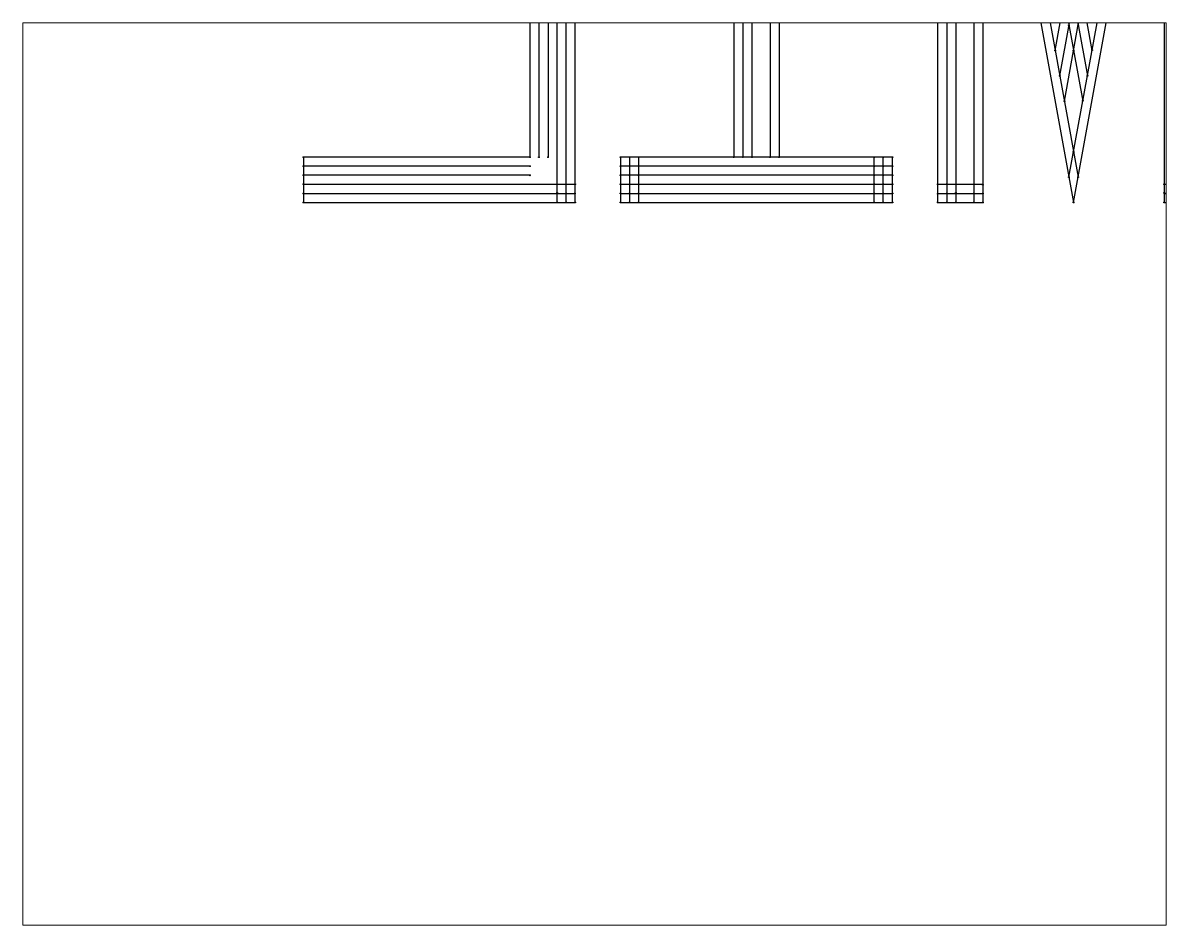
# Paper-space layout 'Layout1' of a CAD drawing. Header units: inches. Extents: x -0.01 to 9.79, y 0.03 to 7.76.
# The model-space entities are those that its viewports show. They can reach past a viewport. Long polylines and large blocks are cut down to what shows.
import ezdxf

# ---------------------------------------------------------------- set-up
doc = ezdxf.new("R2010")
doc.units = ezdxf.units.IN
doc.header["$MEASUREMENT"] = 0
doc.layers.add('knots', color=255, linetype='Continuous', lineweight=30)
doc.layers.add('lettering', color=250, linetype='Continuous')

msp = doc.modelspace()

# ---------------------------------------------------------------- linework, layer by layer
at = {"layer": 'knots', "lineweight": 25}
for centre, radius in [((117.74, 74.85), 0.05), ((117.74, 74.85), 0.025), ((118.76, 74.8), 0.05), ((118.76, 74.8), 0.025), ((116.21, 72.06), 0.05), ((116.21, 72.06), 0.025), ((118.25, 72.06), 0.05), ((118.25, 72.06), 0.025), ((120.29, 72.11), 0.05), ((120.29, 72.11), 0.025), ((116.72, 69.26), 0.05), ((116.72, 69.26), 0.025), ((119.77, 69.26), 0.05), ((119.77, 69.26), 0.025), ((117.23, 66.47), 0.05), ((117.23, 66.47), 0.025), ((119.26, 66.52), 0.05), ((119.26, 66.52), 0.025), ((118.25, 60.88), 0.05), ((118.25, 60.88), 0.025), ((33.25, 60.29), 0.05), ((33.25, 59.29), 0.05), ((33.25, 60.29), 0.025), ((33.25, 59.29), 0.025), ((58.25, 60.29), 0.05), ((58.25, 59.29), 0.05), ((58.25, 60.29), 0.025), ((58.25, 59.29), 0.025), ((59.25, 60.29), 0.05), ((59.25, 60.29), 0.025), ((60.25, 60.29), 0.05), ((60.25, 60.29), 0.025), ((68.25, 60.29), 0.05), ((68.25, 59.29), 0.05), ((68.25, 60.29), 0.025), ((68.25, 59.29), 0.025), ((69.25, 60.29), 0.05), ((69.25, 59.29), 0.05), ((69.25, 60.29), 0.025), ((69.25, 59.29), 0.025), ((70.25, 60.29), 0.05), ((70.25, 59.29), 0.05), ((70.25, 60.29), 0.025), ((70.25, 59.29), 0.025), ((80.75, 60.29), 0.05), ((80.75, 60.29), 0.025), ((81.75, 60.29), 0.05), ((81.75, 60.29), 0.025), ((82.75, 60.29), 0.05), ((82.75, 60.29), 0.025), ((84.75, 60.29), 0.05), ((84.75, 60.29), 0.025), ((85.75, 60.29), 0.05), ((85.75, 60.29), 0.025), ((96.25, 60.29), 0.05), ((96.25, 59.29), 0.05), ((96.25, 60.29), 0.025), ((96.25, 59.29), 0.025), ((97.25, 60.29), 0.05), ((97.25, 59.29), 0.05), ((97.25, 60.29), 0.025), ((97.25, 59.29), 0.025), ((98.25, 60.29), 0.05), ((98.25, 59.29), 0.05), ((98.25, 60.29), 0.025), ((98.25, 59.29), 0.025), ((33.25, 58.29), 0.05), ((33.25, 58.29), 0.025), ((58.25, 58.29), 0.05), ((58.25, 58.29), 0.025), ((68.25, 58.29), 0.05), ((68.25, 58.29), 0.025), ((69.25, 58.29), 0.05), ((69.25, 58.29), 0.025), ((70.25, 58.29), 0.05), ((70.25, 58.29), 0.025), ((96.25, 58.29), 0.05), ((96.25, 58.29), 0.025), ((97.25, 58.29), 0.05), ((97.25, 58.29), 0.025), ((98.25, 58.29), 0.05), ((98.25, 58.29), 0.025), ((117.74, 58.08), 0.05), ((117.74, 58.08), 0.025), ((118.76, 58.08), 0.05), ((118.76, 58.08), 0.025), ((33.25, 57.29), 0.05), ((33.25, 57.29), 0.025), ((61.25, 57.29), 0.05), ((61.25, 57.29), 0.025), ((62.25, 57.29), 0.05), ((62.25, 57.29), 0.025), ((63.25, 57.29), 0.05), ((63.25, 57.29), 0.025), ((68.25, 57.29), 0.05), ((68.25, 57.29), 0.025), ((69.25, 57.29), 0.05), ((69.25, 57.29), 0.025), ((70.25, 57.29), 0.05), ((70.25, 57.29), 0.025), ((96.25, 57.29), 0.05), ((96.25, 57.29), 0.025), ((97.25, 57.29), 0.05), ((97.25, 57.29), 0.025), ((98.25, 57.29), 0.05), ((98.25, 57.29), 0.025), ((103.25, 57.29), 0.05), ((103.25, 57.29), 0.025), ((104.25, 57.29), 0.05), ((104.25, 57.29), 0.025), ((105.25, 57.29), 0.05), ((105.25, 57.29), 0.025), ((107.25, 57.29), 0.05), ((107.25, 57.29), 0.025), ((108.25, 57.24), 0.05), ((108.25, 57.24), 0.025), ((128.25, 57.29), 0.05), ((128.25, 57.29), 0.025), ((33.25, 56.29), 0.05), ((33.25, 56.29), 0.025), ((61.25, 56.34), 0.05), ((61.25, 56.34), 0.025), ((62.25, 56.29), 0.05), ((62.25, 56.29), 0.025), ((63.2, 56.29), 0.05), ((63.2, 56.29), 0.025), ((68.25, 56.29), 0.05), ((68.25, 56.29), 0.025), ((69.25, 56.29), 0.05), ((69.25, 56.29), 0.025), ((70.25, 56.29), 0.05), ((70.25, 56.29), 0.025), ((96.25, 56.29), 0.05), ((96.25, 56.29), 0.025), ((97.25, 56.29), 0.05), ((97.25, 56.29), 0.025), ((98.25, 56.29), 0.05), ((98.25, 56.29), 0.025), ((103.25, 56.24), 0.05), ((103.25, 56.24), 0.025), ((104.25, 56.29), 0.05), ((104.25, 56.29), 0.025), ((105.25, 56.34), 0.05), ((105.25, 56.34), 0.025), ((107.25, 56.29), 0.05), ((107.25, 56.29), 0.025), ((108.25, 56.29), 0.05), ((108.25, 56.29), 0.025), ((128.25, 56.34), 0.05), ((128.25, 56.34), 0.025), ((33.25, 55.29), 0.05), ((33.25, 55.29), 0.025), ((61.25, 55.29), 0.05), ((61.25, 55.29), 0.025), ((62.25, 55.29), 0.05), ((62.25, 55.29), 0.025), ((63.25, 55.29), 0.05), ((63.25, 55.29), 0.025), ((68.25, 55.29), 0.05), ((68.25, 55.29), 0.025), ((69.25, 55.29), 0.05), ((69.25, 55.29), 0.025), ((70.25, 55.29), 0.05), ((70.25, 55.29), 0.025), ((96.25, 55.29), 0.05), ((96.25, 55.29), 0.025), ((97.25, 55.29), 0.05), ((97.25, 55.29), 0.025), ((98.25, 55.29), 0.05), ((98.25, 55.29), 0.025), ((103.25, 55.29), 0.05), ((103.25, 55.29), 0.025), ((104.25, 55.29), 0.05), ((104.25, 55.29), 0.025), ((105.25, 55.29), 0.05), ((105.25, 55.29), 0.025), ((107.25, 55.29), 0.05), ((107.25, 55.29), 0.025), ((108.25, 55.29), 0.05), ((108.25, 55.29), 0.025), ((118.25, 55.29), 0.05), ((118.25, 55.29), 0.025), ((128.25, 55.29), 0.05), ((128.25, 55.29), 0.025)]:
    msp.add_circle(centre, radius, dxfattribs=at)
at = {"layer": 'lettering', "lineweight": 25}
for p, q in [((103.25, 115.29), (103.25, 55.29)), ((104.25, 115.29), (104.25, 55.29)), ((105.25, 115.29), (105.25, 55.29)), ((112.42, 115.29), (120.28, 72.06)), ((116.21, 72.06), (124.07, 115.29)), ((111.59, 114.29), (119.77, 69.26)), ((116.72, 69.26), (124.91, 114.29)), ((110.75, 113.29), (119.26, 66.47)), ((117.23, 66.47), (125.74, 113.29)), ((80.75, 110.29), (80.75, 60.29)), ((81.75, 110.29), (81.75, 60.29)), ((82.75, 110.29), (82.75, 60.29)), ((84.75, 110.29), (84.75, 60.29)), ((85.75, 110.29), (85.75, 60.29)), ((107.25, 110.29), (107.25, 55.29)), ((108.25, 110.29), (108.25, 55.29)), ((108.25, 110.29), (118.25, 55.29)), ((109.23, 110.47), (118.76, 58.08)), ((117.74, 58.08), (127.26, 110.47)), ((118.25, 55.29), (128.25, 110.29)), ((128.25, 110.29), (128.25, 55.29)), ((61.25, 55.29), (61.25, 85.29)), ((62.25, 55.29), (62.25, 85.29)), ((63.25, 55.29), (63.25, 85.29)), ((58.25, 80.29), (58.25, 60.29)), ((59.25, 80.29), (59.25, 60.29)), ((60.25, 80.29), (60.25, 60.29)), ((33.25, 60.29), (33.25, 55.29)), ((58.25, 60.29), (33.25, 60.29)), ((98.25, 60.29), (68.25, 60.29)), ((68.25, 60.29), (68.25, 55.29)), ((69.25, 60.29), (69.25, 55.29)), ((70.25, 60.29), (70.25, 55.29)), ((96.25, 55.29), (96.25, 60.29)), ((97.25, 55.29), (97.25, 60.29)), ((98.25, 55.29), (98.25, 60.29)), ((58.25, 59.29), (33.25, 59.29)), ((58.25, 58.29), (33.25, 58.29)), ((98.25, 59.29), (68.25, 59.29)), ((98.25, 58.29), (68.25, 58.29)), ((33.25, 57.29), (63.25, 57.29)), ((68.25, 57.29), (98.25, 57.29)), ((103.25, 57.29), (108.25, 57.29)), ((128.25, 57.29), (133.25, 57.29)), ((33.25, 56.29), (63.25, 56.29)), ((68.25, 56.29), (98.25, 56.29)), ((103.25, 56.29), (108.25, 56.29)), ((128.25, 56.29), (133.25, 56.29)), ((33.25, 55.29), (63.25, 55.29)), ((68.25, 55.29), (98.25, 55.29)), ((103.25, 55.29), (108.25, 55.29)), ((128.25, 55.29), (133.25, 55.29))]:
    msp.add_line(p, q, dxfattribs=at)

psp = doc.layouts.get("Layout1")

# ---------------------------------------------------------------- viewports
at = {"layer": '0'}
psp.add_viewport(center=(4.8885, 3.8951), size=(9.798, 7.73386), view_center_point=(65.3803, 25.317), view_height=99.585641, dxfattribs=at)

doc.saveas('drawing.dxf')
